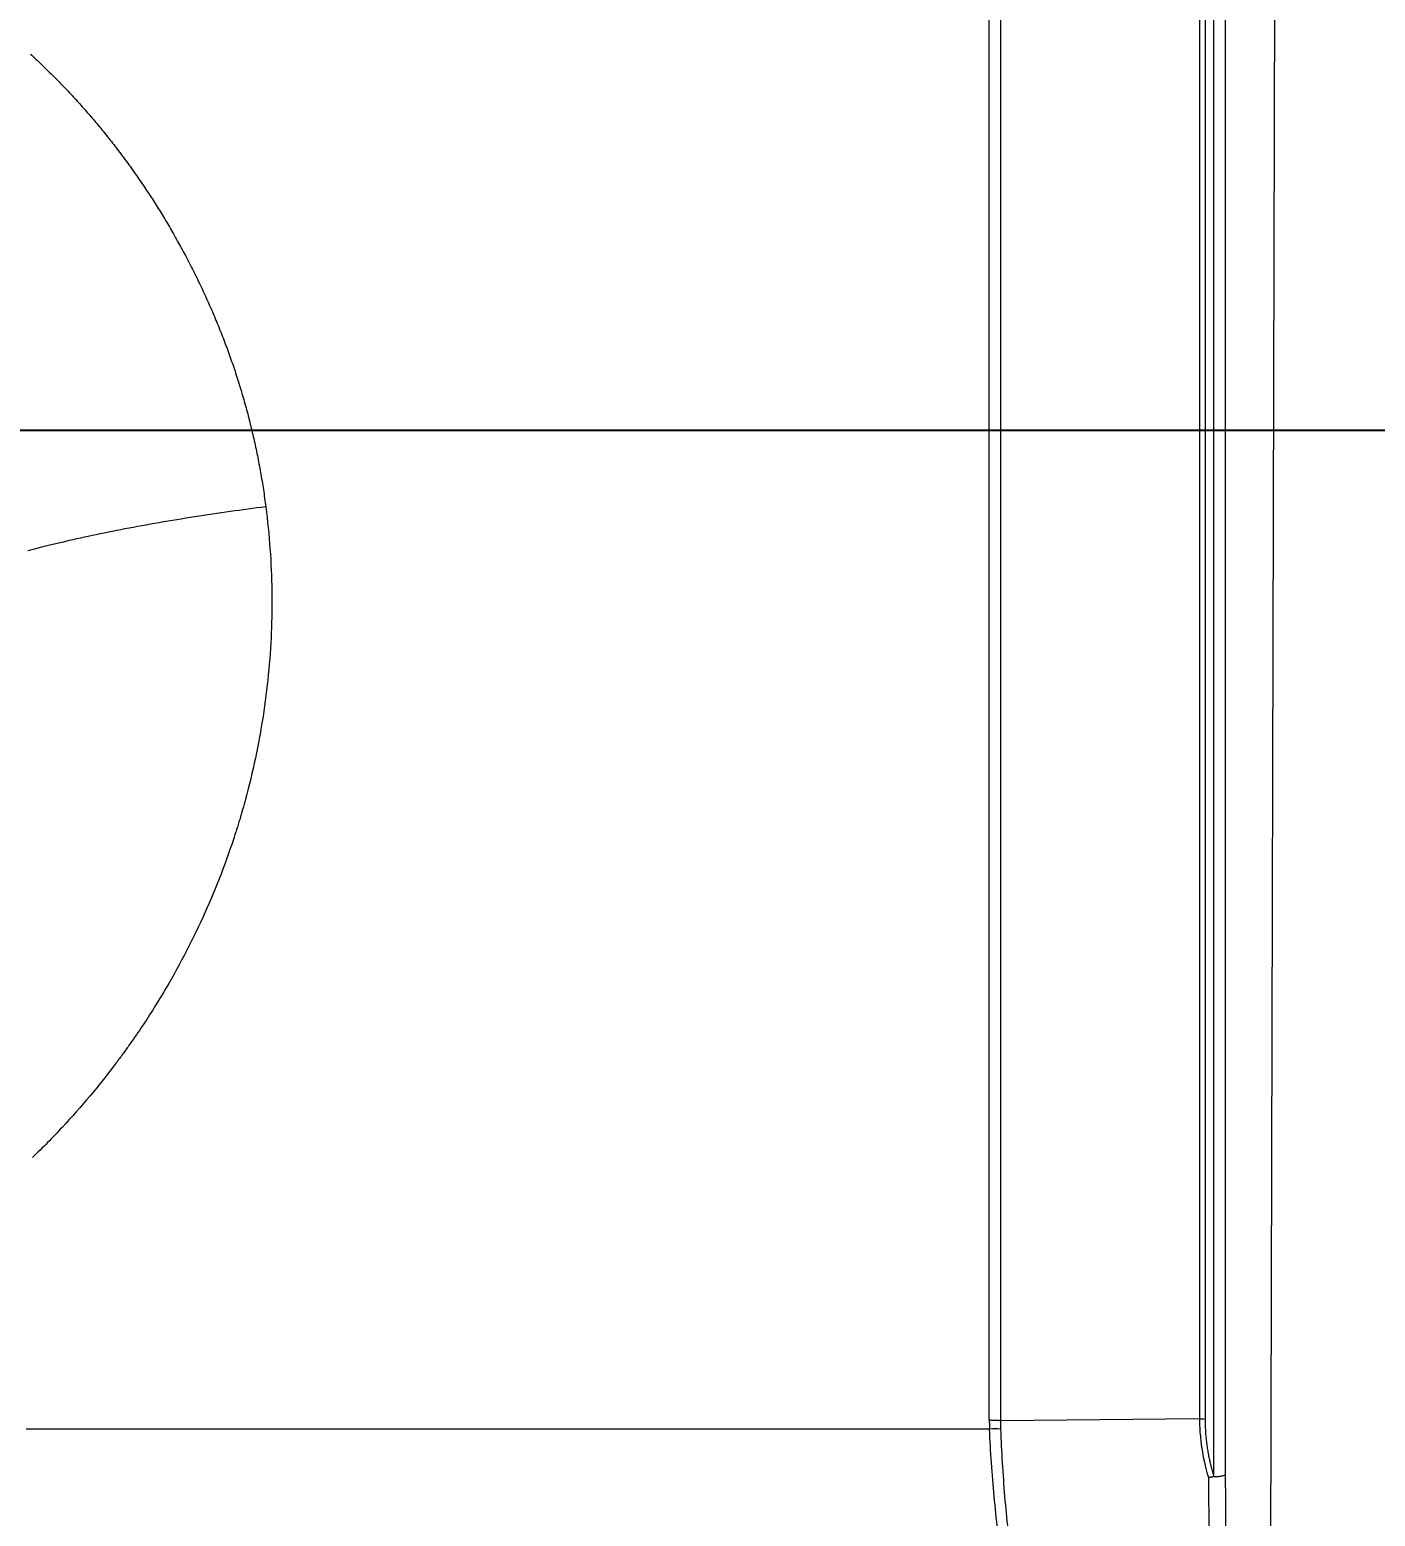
# Model space of a CAD drawing. Header units: millimetres. Extents: x 17284 to 19660, y -6011 to -2651.
# Drawn here: x 18200.8 to 18259.3, y -4910.5 to -4845.8 of the extents above; entities that cross this region are included whole.
import ezdxf

# ---------------------------------------------------------------- set-up
doc = ezdxf.new("R2010")
doc.units = ezdxf.units.MM
doc.layers.add('DIM', color=3, linetype='Continuous', lineweight=13)
doc.styles.get("Standard").update_dxf_attribs({"font": 'arial.ttf'})
doc.dimstyles.get("Standard").update_dxf_attribs({"dimtxt": 0.18, "dimasz": 0.18, "dimexe": 0.18, "dimexo": 0.0625, "dimgap": 0.09, "dimtad": 0, "dimtih": 1, "dimtoh": 1, "dimdec": 1, "dimdsep": 46, "dimtxsty": 'Standard', "dimcen": 0.09, "dimadec": 0, "dimazin": 0, "dimtfac": 1, "dimtdec": 1, "dimtofl": 0, "dimtmove": 0, "dimatfit": 3, "dimfxl": 1, "dimtolj": 1, "dimtzin": 0, "dimarcsym": 0})
doc.dimstyles.new('사본 Standard', dxfattribs={"dimtxt": 15, "dimasz": 15, "dimexe": 0.18, "dimexo": 0.0625, "dimgap": 5, "dimtad": 0, "dimdec": 1, "dimdsep": 46, "dimtxsty": 'Standard', "dimcen": 0.09, "dimadec": 0, "dimazin": 0, "dimtfac": 1, "dimtdec": 1, "dimtofl": 0, "dimtmove": 0, "dimatfit": 3, "dimfxl": 1, "dimtolj": 1, "dimtzin": 0, "dimarcsym": 0})

# ---------------------------------------------------------------- blocks, each defined once
blk = doc.blocks.new('*D61')
at = {"layer": 'Defpoints', "color": 0, "transparency": 16777216}
for p in [(18063.30743208624, -4863.230389216389), (18323.43456160622, -5647.369599798528), (18345.22082932651, -5647.369599798528)]:
    blk.add_point(p, dxfattribs=at)
at = {"layer": 'DIM', "color": 0, "lineweight": -2, "transparency": 16777216}
for p, q in [((18063.36993208624, -4863.230389216389), (18323.61456160622, -4863.230389216389)), ((18323.43456160622, -4881.230389216389), (18323.43456160622, -5241.109680728468)), ((18323.43456160622, -5629.369599798528), (18323.43456160622, -5269.490308286448)), ((18345.15832932651, -5647.369599798528), (18323.25456160622, -5647.369599798528))]:
    blk.add_line(p, q, dxfattribs=at)
at = {"layer": 'DIM', "color": 0, "transparency": 16777216}
for points in [[(18320.43456160622, -4881.230389216389), (18326.43456160622, -4881.230389216389), (18323.43456160622, -4863.230389216389)], [(18320.43456160622, -5629.369599798528), (18326.43456160622, -5629.369599798528), (18323.43456160622, -5647.369599798528)]]:
    blk.add_solid(points, dxfattribs=at)
at = {"layer": 'DIM', "color": 3, "transparency": 16777216, "insert": (18323.43456160622, -5255.299994507462), "char_height": 18, "attachment_point": 5}
blk.add_mtext('\\A1;977.5', dxfattribs=at)
blk = doc.blocks.new('*D63')
at = {"layer": 'Defpoints', "color": 0, "transparency": 16777216}
for p in [(18251.31664749556, -4802.681384394492), (18251.31664749556, -5647.369599798526), (18403.43456160624, -5647.369599798526)]:
    blk.add_point(p, dxfattribs=at)
at = {"layer": 'DIM', "color": 0, "lineweight": -2, "transparency": 16777216}
for p, q in [((18251.37914749556, -4802.681384394492), (18403.61456160624, -4802.681384394492)), ((18403.43456160624, -4820.681384394492), (18403.43456160624, -5629.369599798526)), ((18251.37914749556, -5647.369599798526), (18403.61456160624, -5647.369599798526))]:
    blk.add_line(p, q, dxfattribs=at)
at = {"layer": 'DIM', "color": 0, "transparency": 16777216}
for points in [[(18400.43456160624, -4820.681384394492), (18406.43456160624, -4820.681384394492), (18403.43456160624, -4802.681384394492)], [(18400.43456160624, -5629.369599798526), (18406.43456160624, -5629.369599798526), (18403.43456160624, -5647.369599798526)]]:
    blk.add_solid(points, dxfattribs=at)
at = {"layer": 'DIM', "color": 3, "transparency": 16777216, "insert": (18390.41591979532, -5225.025492096513), "char_height": 18, "attachment_point": 5, "rotation": 90}
blk.add_mtext('\\A1;{\\fGulim|b0|i0|c129|p50;선반까지 높이 1000~1050mm}', dxfattribs=at)

msp = doc.modelspace()

# ---------------------------------------------------------------- linework, layer by layer
at = {"linetype": 'Continuous', "lineweight": 18}
for p, q in [((18254.7726526595, -4923.221647853823), (18255.09421416432, -4795.763616692491)), ((18252.81600728547, -4813.643216164107), (18252.8160073018, -4908.66026233833))]:
    msp.add_line(p, q, dxfattribs=at)
at = {"linetype": 'Continuous', "lineweight": 13}
for p, q in [((18251.69493773588, -4815.40461902456), (18251.69493773588, -4906.241602635833)), ((18251.93580358162, -4815.413557206581), (18251.93580358162, -4906.250540817905)), ((18243.03242078683, -4824.067135973661), (18243.03242078422, -4906.32582002515)), ((18242.55877100286, -4906.689154239819), (18200.6451042136, -4906.689154239819)), ((18251.6949377359, -4906.241602635832), (18243.03242078513, -4906.325820025373))]:
    msp.add_line(p, q, dxfattribs=at)
msp.add_ellipse((18251.93580358161, -4906.178272926632), major_axis=(-0.4999999999999991, 0), ratio=0.144535782525407, start_param=1.068166587612808, end_param=1.570796326794897, dxfattribs=at)
for points, degree in [([(18252.31608345461, -4908.761061377596), (18252.31608345461, -4813.714439009682)], 1), ([(18242.55068909232, -4906.307943661271), (18242.55068909081, -4878.888382310689), (18242.55068909081, -4851.468820960089), (18242.55068909442, -4824.049259609486)], 3), ([(18243.03900729633, -4906.686977306811), (18242.89409616452, -4906.681515173204), (18242.72401451678, -4906.682284673784), (18242.55877100286, -4906.689154243123)], 3), ([(18251.7306370911, -4907.011740265832), (18251.78536849986, -4907.612305409209), (18251.9028830937, -4908.207134678035), (18252.0827175044, -4908.793241416793)], 3)]:
    msp.add_open_spline(points, degree=degree, dxfattribs=at)
for points, degree, knots in [([(18200.83756615436, -4846.859051688672), (18204.76474771569, -4850.473260436911), (18207.38332474133, -4855.267018576387), (18208.83997709188, -4857.93367263827), (18209.76157641526, -4860.738008798732), (18210.69113782438, -4863.566572803526), (18211.07565584412, -4866.562352509758)], 2, [0, 0, 0, 0.4726781273978432, 0.4726781273978432, 0.7363390636989217, 0.7363390636989217, 1, 1, 1]), ([(18211.07565458246, -4866.562342679565), (18210.05524909824, -4866.690570646156), (18207.96715868865, -4866.98386935913), (18204.90138065774, -4867.515002554931), (18202.47779475739, -4868.027853446503), (18201.18392089472, -4868.35110432387), (18200.72442008576, -4868.473660357583)], 3, [0, 0, 0, 0, 0.2765261230865774, 0.5531136551900199, 0.8297011872933521, 1, 1, 1, 1])]:
    msp.add_open_spline(points, degree=degree, knots=knots, dxfattribs=at)
at = {"linetype": 'Continuous', "lineweight": 18}
for points, degree, knots in [([(18211.07565584412, -4866.562352511752), (18211.23209813618, -4867.78122019274), (18211.31944538693, -4868.998926085947), (18211.35594980585, -4871.432014292815), (18211.30497762742, -4872.648706078428), (18211.12526483758, -4874.468072656327), (18211.0483301979, -4875.073829666117), (18210.86040016575, -4876.28394665335), (18210.74901855816, -4876.890127695286), (18210.49373945065, -4878.093808488826), (18210.27834602484, -4878.988452925048), (18210.02705145628, -4879.870923122869), (18209.85154371219, -4880.456531201773), (18209.75910410671, -4880.75009382781), (18209.28392817571, -4882.190030694807), (18208.83972002567, -4883.321748115268), (18207.82016285669, -4885.551292389613), (18207.25034327767, -4886.63755436436), (18206.30991032034, -4888.216863669892), (18205.81823184295, -4888.994256930131), (18205.20704845491, -4889.879758296824), (18204.93706446766, -4890.254660860352), (18204.75528664293, -4890.503574119993), (18204.66273001018, -4890.628550025396), (18203.83559453386, -4891.730192146946), (18203.05015349096, -4892.667484011818), (18201.79892891813, -4894.008091369114), (18201.36744334181, -4894.44660324546), (18200.92316444076, -4894.874929751134), (18200.9213941325, -4894.876636136763)], 3, [0, 0, 0, 0, 0.1176193825803433, 0.1176193825803433, 0.2352387651606866, 0.2352387651606866, 0.2940484564508576, 0.2940484564508576, 0.3528581477410286, 0.3528581477410286, 0.4116678390311996, 0.4410726846762854, 0.4410726846762854, 0.4704775303213711, 0.4704775303213711, 0.5880969129017136, 0.5880969129017136, 0.705716295482056, 0.705716295482056, 0.7645259867722278, 0.7939308324173143, 0.8086332552398576, 0.8086332552398576, 0.823335678062401, 0.823335678062401, 0.9409550606427475, 0.9409550606427475, 0.9997647519329208, 1, 1, 1, 1]), ([(18247.42880592182, -4922.084768666994), (18247.24389038306, -4922.073124632084), (18247.06527181959, -4922.024673228686), (18246.72062864323, -4921.865426016061), (18246.55460403033, -4921.75464224319), (18246.23514875512, -4921.48195289686), (18246.0817180928, -4921.320056513726), (18245.78745071873, -4920.955969063572), (18245.64661400699, -4920.753784591942), (18245.37753453407, -4920.319316866212), (18245.2492917729, -4920.087037925774), (18245.00540020114, -4919.601783582676), (18244.88975139055, -4919.348810555665), (18244.67104771993, -4918.830677802397), (18244.56799285991, -4918.565518863297), (18244.42285603282, -4918.164318777875), (18244.37605133427, -4918.030001078214), (18244.30820565219, -4917.828291412253), (18244.27487315258, -4917.727377612609), (18244.23701833388, -4917.609675181541), (18244.21834919891, -4917.550847707284), (18244.20907920001, -4917.521441910607), (18244.20446034271, -4917.506741246226), (18244.2021549496, -4917.499391503518), (18244.20100326193, -4917.495716783403), (18244.20042767032, -4917.493879461637), (18244.20013993757, -4917.492960810388), (18244.19999608695, -4917.492501487179), (18244.19993444007, -4917.492304634894), (18244.19989334289, -4917.492173400153), (18244.19988008092, -4917.492131050615), (18244.08584391371, -4917.12796907779), (18243.97753932406, -4916.747447380499), (18243.77233763176, -4915.957784285759), (18243.67544052911, -4915.54864454646), (18243.4930538108, -4914.706066057656), (18243.40756419515, -4914.272628840187), (18243.24799245082, -4913.385767815945), (18243.17391032216, -4912.932345406754), (18243.03715355183, -4912.009774176568), (18242.97447891016, -4911.540626613074), (18242.86053711382, -4910.590773162517), (18242.80926995914, -4910.110068389751), (18242.71814313679, -4909.141140932668), (18242.6782834691, -4908.652919218605), (18242.60997162074, -4907.67283934522), (18242.58151944005, -4907.180982013316), (18242.55877100286, -4906.689154239821)], 3, [0, 0, 0, 0, 0.06250000000109161, 0.06250000000109161, 0.1250000000021832, 0.1250000000021832, 0.1875000000032748, 0.1875000000032748, 0.2500000000043665, 0.2500000000043665, 0.3125000000054581, 0.3125000000054581, 0.3750000000065496, 0.3750000000065496, 0.4375000000076413, 0.4375000000076413, 0.4687500000081866, 0.4687500000081866, 0.48437500000846, 0.4921875000085972, 0.4960937500086658, 0.4980468750087005, 0.4990234375087188, 0.4995117187587285, 0.4997558593837339, 0.4998779296962362, 0.4999389648524877, 0.4999694824306125, 0.499984741219675, 0.499984741219675, 0.5000000000087376, 0.5000000000087376, 0.5625000000076453, 0.5625000000076453, 0.6250000000065532, 0.6250000000065532, 0.687500000005461, 0.687500000005461, 0.7500000000043687, 0.7500000000043687, 0.8125000000032766, 0.8125000000032766, 0.8750000000021844, 0.8750000000021844, 0.9375000000010922, 0.9375000000010922, 1, 1, 1, 1]), ([(18243.03900734607, -4906.686977291613), (18243.05815855366, -4907.178352537905), (18243.08245689178, -4907.669824880029), (18243.14174124186, -4908.649271255596), (18243.17672775893, -4909.137244467263), (18243.25762151132, -4910.105808619948), (18243.30352922872, -4910.586398593322), (18243.40632217666, -4911.536149033983), (18243.46320785727, -4912.005308386163), (18243.58782325859, -4912.928018312421), (18243.65555338787, -4913.38156762441), (18243.80152102793, -4914.268781823697), (18243.87975889584, -4914.702445304733), (18244.04619064428, -4915.545555859643), (18244.13438482025, -4915.955001388461), (18244.2735611627, -4916.547749357671), (18244.34486793095, -4916.838768338867), (18244.43091068521, -4917.168210640641), (18244.47462327354, -4917.330323776348), (18244.49664960022, -4917.410717360361), (18244.50770491801, -4917.450747036159), (18244.51324307085, -4917.470719923881), (18244.51601476514, -4917.480695858818), (18244.51740126605, -4917.485681196384), (18244.51809467985, -4917.488173207356), (18244.51844142759, -4917.489419048348), (18244.51861481166, -4917.490041927716), (18244.5186891213, -4917.490308867203), (18244.51873866155, -4917.490486824901), (18244.51877019615, -4917.49060010013), (18244.59254232632, -4917.755592143549), (18244.67118003502, -4918.022308639133), (18244.83965833763, -4918.552565684211), (18244.92950280737, -4918.816106974886), (18245.12154778238, -4919.332263321889), (18245.2237526254, -4919.584877810875), (18245.4412588076, -4920.070426778299), (18245.55656487681, -4920.303359003013), (18245.80046494917, -4920.739826985987), (18245.92906395653, -4920.943358408244), (18246.19904579067, -4921.310442934768), (18246.34043372032, -4921.473989226902), (18246.63464137592, -4921.749821938091), (18246.78746606258, -4921.862098704793), (18247.10219533323, -4922.023656692367), (18247.26410442406, -4922.072925122333), (18247.42880592182, -4922.084768666999)], 3, [0, 0, 0, 0, 0.06250000000182174, 0.06250000000182174, 0.1250000000036435, 0.1250000000036435, 0.1875000000054652, 0.1875000000054652, 0.2500000000072869, 0.2500000000072869, 0.3125000000091087, 0.3125000000091087, 0.3750000000109304, 0.3750000000109304, 0.4375000000127521, 0.4375000000127521, 0.4687500000136633, 0.4843750000141185, 0.4921875000143457, 0.496093750014459, 0.4980468750145162, 0.4990234375145456, 0.4995117187645595, 0.4997558593895672, 0.4998779297020706, 0.4999389648583221, 0.4999694824364487, 0.4999847412255121, 0.4999847412255121, 0.5000000000145753, 0.5000000000145753, 0.5625000000127535, 0.5625000000127535, 0.6250000000109315, 0.6250000000109315, 0.6875000000091096, 0.6875000000091096, 0.7500000000072877, 0.7500000000072877, 0.8125000000054658, 0.8125000000054658, 0.8750000000036439, 0.8750000000036439, 0.937500000001822, 0.937500000001822, 1, 1, 1, 1]), ([(18252.32068950402, -4908.761401913177), (18252.31933540147, -4908.761574431906), (18252.31645519525, -4908.761941383076), (18252.31191332495, -4908.762743134494), (18252.30688851367, -4908.763753281597), (18252.30138915356, -4908.764990517721), (18252.29542051118, -4908.766443041625), (18252.28898997785, -4908.768108220685), (18252.28210511954, -4908.7699791907), (18252.27477612448, -4908.772053859373), (18252.26700783791, -4908.774312272007), (18252.25856749435, -4908.776886016133), (18252.24949301295, -4908.779488962145), (18252.23982320439, -4908.781807417335), (18252.22997547621, -4908.783797754293), (18252.21995427628, -4908.785434204465), (18252.20977632938, -4908.786734839331), (18252.19804294471, -4908.787757539225), (18252.18521524256, -4908.788607209668), (18252.17174725329, -4908.789475110813), (18252.15938444987, -4908.790183698226), (18252.14808977869, -4908.790774903317), (18252.13782270868, -4908.791263012392), (18252.12854433036, -4908.791665611209), (18252.12021678172, -4908.7919965799), (18252.11280397197, -4908.792268061415), (18252.10627194429, -4908.792490260739), (18252.10058929614, -4908.7926718244), (18252.09572746752, -4908.792819743127), (18252.0916612153, -4908.792940270742), (18252.08836839664, -4908.793036859872), (18252.08583149277, -4908.793116176641), (18252.08403444431, -4908.793172960823), (18252.08308449927, -4908.793217546216), (18252.08273007699, -4908.793234180921)], 3, [0, 0, 0, 0, 0.01617326246695622, 0.03440088881678347, 0.05468784586070514, 0.07703174781579535, 0.1014253956129574, 0.127857426589934, 0.1563131611606312, 0.1867751575524196, 0.2192235576388805, 0.2536362826384674, 0.2933306027513791, 0.3335221811704555, 0.3742348526889229, 0.4154888086511254, 0.4573004375789081, 0.4996821591315902, 0.5599033074127572, 0.6158532339279676, 0.6676334478065761, 0.7153411747342336, 0.7590700915271624, 0.7989105338280347, 0.8349493113368709, 0.8672692433196718, 0.8959485079819187, 0.9210598826318491, 0.9426699372972772, 0.9608382325486157, 0.9756165628038237, 0.9870482807346747, 0.9951677438514148, 1, 1, 1, 1]), ([(18252.08273007699, -4908.793234180921), (18252.08909469779, -4909.722617010481), (18252.09799492182, -4910.629909246691), (18252.12047458571, -4912.38018566033), (18252.13405387216, -4913.223166127343), (18252.1654940288, -4914.824555562603), (18252.18335535766, -4915.582975660698), (18252.22298202803, -4916.99546736843), (18252.24474624095, -4917.649502388912), (18252.29172576873, -4918.8316575708), (18252.31693631411, -4919.359950590904), (18252.37002279243, -4920.281357904039), (18252.39789952104, -4920.674491492695), (18252.45561522158, -4921.317741088685), (18252.51529285495, -4921.817965572495), (18252.57744648684, -4922.015453877213), (18252.60878306572, -4922.034408690167)], 3, [0, 0, 0, 0, 0.125, 0.125, 0.25, 0.25, 0.375, 0.375, 0.5, 0.5, 0.625, 0.625, 0.75, 0.75, 0.875, 1, 1, 1, 1]), ([(18252.8160073009, -4908.660262338328), (18252.81508783845, -4908.672220202576), (18252.80564076257, -4908.685738390639), (18252.77336204378, -4908.705762048425), (18252.75952537494, -4908.712399833169), (18252.72521526403, -4908.725136779503), (18252.68454756614, -4908.737310259377), (18252.6331963905, -4908.747165788988), (18252.59143894058, -4908.753243688355), (18252.57697695268, -4908.755049624681), (18252.54710836618, -4908.758154686784), (18252.47012225772, -4908.764673999944), (18252.38503760738, -4908.765008991082), (18252.32068950402, -4908.761401913177)], 3, [0, 0, 0, 0, 0.2500000000001339, 0.2500000000001339, 0.3750000000001611, 0.3750000000001611, 0.5000000000001883, 0.6250000000002155, 0.6250000000002155, 0.6875000000001456, 0.6875000000001456, 0.7500000000000757, 1, 1, 1, 1]), ([(18252.8160073018, -4908.66026233833), (18252.81926717684, -4909.878531648983), (18252.82677538096, -4911.068027381232), (18252.83055375447, -4911.666620478244), (18252.84036983695, -4912.870084137405), (18252.84626516628, -4913.454782616537), (18252.8584572306, -4914.663990968775), (18252.87374310342, -4915.686438621722), (18252.88929625003, -4916.72676379187), (18252.90873944989, -4917.616824875529), (18252.92856268636, -4918.524283085215), (18252.95157267985, -4919.247377565581), (18252.97466215601, -4919.972969807573), (18253.0504386517, -4921.460333186135), (18253.10870691336, -4921.535746091199)], 2, [0, 0, 0, 0.125, 0.125, 0.1875, 0.25, 0.25, 0.375, 0.375, 0.5, 0.5, 0.625, 0.625, 0.75, 1, 1, 1])]:
    msp.add_open_spline(points, degree=degree, knots=knots, dxfattribs=at)
at = {"linetype": 'Continuous', "lineweight": 13}
for points, weights in [([(18243.03242078513, -4906.325820025225), (18242.88403251951, -4906.314029910246), (18242.72002046928, -4906.307943661121), (18242.55068909232, -4906.307943661271)], [0.9999999996268664, 0.9790575200039574, 0.9790575203178207, 1.000000000568481]), ([(18242.55068909232, -4906.307943661271), (18242.55068909082, -4906.435207038548), (18242.55338324537, -4906.562285905393), (18242.55877100286, -4906.689154240765)], [1.000000000568487, 1.000000000567436, 1.000000000565959, 1.000000000565436])]:
    msp.add_rational_spline(points, weights, degree=3, dxfattribs=at)
at = {"linetype": 'Continuous', "lineweight": 18}
for points, degree in [([(18243.03242078513, -4906.325820025225), (18243.03195515368, -4906.446403278993), (18243.03415141887, -4906.566797215683), (18243.03900732949, -4906.686977296678)], 3), ([(18251.6949377359, -4906.241602635831), (18251.69542805965, -4906.499200227598), (18251.70733971395, -4906.755989197602), (18251.73063384756, -4907.011741415182)], 3), ([(18251.93580358161, -4906.250540817902), (18251.93580360453, -4906.501136942302), (18251.94712896553, -4906.750722127439), (18251.96977966461, -4906.999296373262)], 3), ([(18251.96977966461, -4906.99929637332), (18252.05339190832, -4907.916877230925), (18252.3206777053, -4908.761061377596)], 2)]:
    msp.add_open_spline(points, degree=degree, dxfattribs=at)

# ---------------------------------------------------------------- dimensions: what is measured, and where the dimension line sits
at = {"layer": 'DIM', "color": 3}
for base, p1, p2, text, dimstyle, override, picture, middle in [((18403.43456160624, -5647.369599798526), (18251.31664749555, -4802.68138439449), (18251.31664749555, -5647.369599798524), '{\\fGulim|b0|i0|c129|p50;선반까지 높이 1000~1050mm}', '사본 Standard', {"dimtxt": 18, "dimasz": 18, "dimgap": 3, "dimtad": 3, "dimclrt": 3}, '*D63', (18390.41591979532, -5225.025492096513)), ((18323.43456160622, -5647.369599798528), (18063.30743208624, -4863.230389216387), (18345.2208293265, -5647.369599798526), '977.5', 'Standard', {"dimtxt": 18, "dimasz": 18, "dimgap": 5, "dimclrt": 3}, '*D61', (18323.43456160622, -5255.299994507462))]:
    dim = msp.add_linear_dim(base=base, p1=p1, p2=p2, angle=90, text=text, dimstyle=dimstyle, override=override, dxfattribs=at)
    dim.commit()
    dim.dimension.update_dxf_attribs({"geometry": picture, "text_midpoint": middle})

doc.saveas('drawing.dxf')
